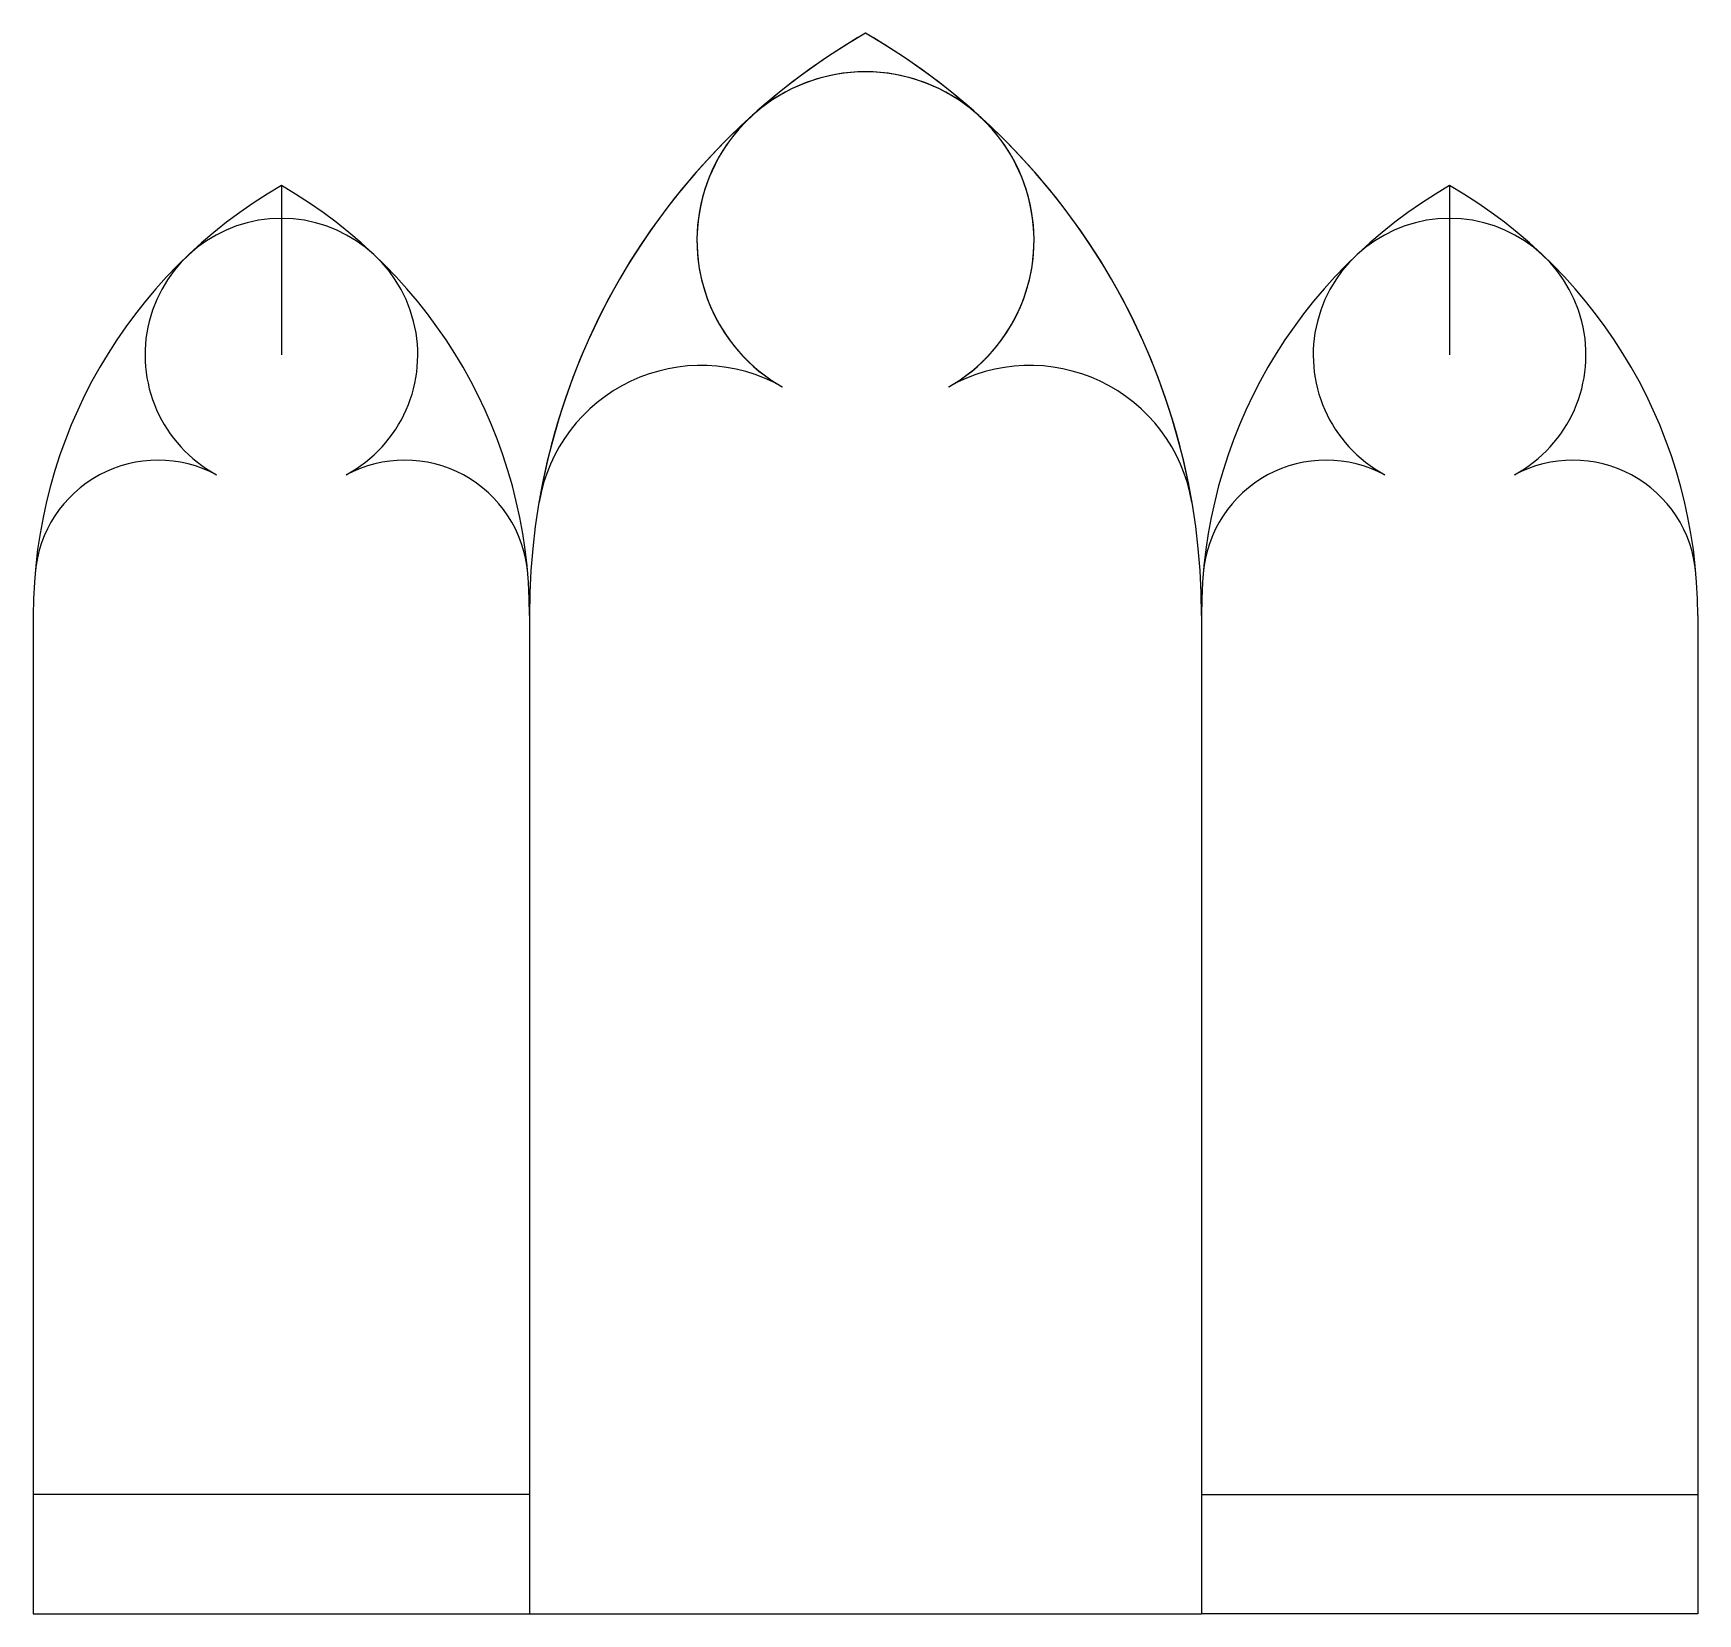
# Model space of a CAD drawing. Extents: x -84 to 84, y -79 to 81.
import ezdxf

# ---------------------------------------------------------------- set-up
doc = ezdxf.new("R2010")
doc.units = 0
doc.layers.add('MODELSKETCH_VISIBLE', color=7, linetype='CONTINUOUS')

msp = doc.modelspace()

# ---------------------------------------------------------------- linework, layer by layer
at = {"layer": 'MODELSKETCH_VISIBLE'}
for p, q in [((-59.23, 65.8), (-59.23, 48.65)), ((59.23, 65.8), (59.23, 48.65)), ((-84.39, 22.23), (-84.39, -66.91)), ((-34.07, 22.23), (-34.07, -66.91)), ((34.07, 22.23), (34.07, -66.91)), ((84.39, 22.23), (84.39, -66.91)), ((-34.07, -66.91), (-84.39, -66.91)), ((-84.39, -66.91), (-84.39, -78.98)), ((-34.07, -66.91), (-34.07, -78.98)), ((34.07, -66.91), (34.07, -78.98)), ((34.07, -66.91), (84.39, -66.91)), ((84.39, -66.91), (84.39, -78.98)), ((-84.39, -78.98), (-34.07, -78.98)), ((-34.07, -78.98), (34.07, -78.98)), ((84.39, -78.98), (34.07, -78.98))]:
    msp.add_line(p, q, dxfattribs=at)
for centre, radius, start, end in [((34.07, 22.23), 68.15, 120, 180), ((34.07, 22.23), 68.15, 120, 180), ((34.07, 22.23), 68.15, 120, 180), ((34.07, 22.23), 68.15, 120, 180), ((34.07, 22.23), 68.15, 120, 131.8618), ((34.07, 22.23), 68.15, 120, 131.8618), ((-34.07, 22.23), 68.15, 0, 60), ((-34.07, 22.23), 68.15, 48.1382, 60), ((-34.07, 22.23), 68.15, 0, 60), ((-34.07, 22.23), 68.15, 48.1382, 60), ((-34.07, 22.23), 68.15, 0, 60), ((-34.07, 22.23), 68.15, 0, 60), ((0, 60.25), 17.09, 299.5901, 240.4099), ((0, 60.25), 17.09, 299.5901, 240.4099), ((0, 60.25), 17.09, 48.1382, 131.8618), ((0, 60.25), 17.09, 48.1382, 131.8618), ((34.07, 22.23), 68.15, 131.8618, 170.3014), ((34.07, 22.23), 68.15, 131.8618, 170.3014), ((0, 60.25), 17.09, 131.8618, 240.4099), ((0, 60.25), 17.09, 131.8618, 240.4099), ((0, 60.25), 17.09, 299.5901, 48.1382), ((0, 60.25), 17.09, 299.5901, 48.1382), ((-34.07, 22.23), 68.15, 9.6986, 48.1382), ((-34.07, 22.23), 68.15, 9.6986, 48.1382), ((-34.07, 22.23), 50.32, 120, 180), ((-84.39, 22.23), 50.32, 0, 60), ((84.39, 22.23), 50.32, 120, 180), ((34.07, 22.23), 50.32, 0, 60), ((-59.23, 48.65), 13.83, 298.3521, 241.6479), ((59.23, 48.65), 13.83, 298.3521, 241.6479), ((-16.67, 30.9), 16.67, 60.4099, 170.3014), ((-16.67, 30.9), 16.67, 60.4099, 170.3014), ((-16.67, 30.9), 16.67, 60.4099, 170.3014), ((16.67, 30.9), 16.67, 9.6986, 119.5901), ((16.67, 30.9), 16.67, 9.6986, 119.5901), ((16.67, 30.9), 16.67, 9.6986, 119.5901), ((-71.74, 25.46), 12.51, 61.6479, 175.0839), ((-46.72, 25.46), 12.51, 4.9161, 118.3521), ((46.72, 25.46), 12.51, 61.6479, 175.0839), ((71.74, 25.46), 12.51, 4.9161, 118.3521)]:
    msp.add_arc(centre, radius, start, end, dxfattribs=at)

doc.saveas('drawing.dxf')
